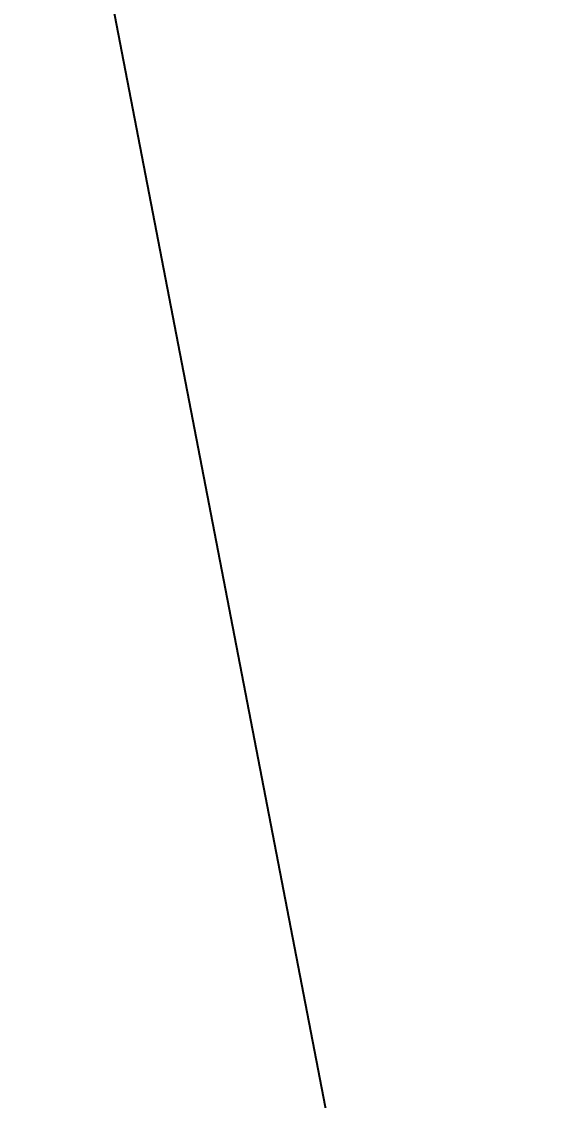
# Model space of a CAD drawing. Extents: x 650600 to 666820, y -4460 to 7020.
# Drawn here: x 659977.331 to 659978.256, y -413.031 to -411.104 of the extents above; entities that cross this region are included whole.
import ezdxf

# ---------------------------------------------------------------- set-up
doc = ezdxf.new("R2010")
doc.units = 0
doc.header["$LTSCALE"] = 200
doc.header["$MEASUREMENT"] = 0
doc.layers.get('0').update_dxf_attribs({"linetype": 'CONTINUOUS'})
doc.layers.add('LINEE_PIASTRE', color=2, linetype='CONTINUOUS')
doc.layers.add('QT_MPR', color=7, linetype='CONTINUOUS')
doc.styles.add('RS', font='ROMANS8.shx', dxfattribs={"width": 0.7})
doc.dimstyles.new('TRATTO', dxfattribs={"dimscale": 0, "dimtxt": 60, "dimasz": 40, "dimexe": 0, "dimexo": 0, "dimgap": 5, "dimtad": 1, "dimrnd": 0.5, "dimdsep": 46, "dimtxsty": 'RS', "dimblk1": 'OBLIQUE', "dimblk2": 'OBLIQUE', "dimsah": 1, "dimcen": 0.09, "dimclrd": 2, "dimclre": 2, "dimclrt": 7, "dimadec": 0, "dimazin": 0, "dimtfac": 1, "dimtix": 1, "dimtmove": 2, "dimatfit": 3, "dimfxl": 1, "dimtolj": 1, "dimtzin": 0, "dimarcsym": 0})

# ---------------------------------------------------------------- blocks, each defined once
blk = doc.blocks.new('_OBLIQUE')
at = {"color": 0, "linetype": 'ByBlock'}
blk.add_line((-0.5, -0.5), (0.5, 0.5), dxfattribs=at)
blk = doc.blocks.new('*D64')
at = {"layer": 'QT_MPR', "color": 2, "lineweight": -2, "transparency": 16777216}
for p, q in [((659901.0006, -384.0956), (660858.3705, -199.4678)), ((660858.3705, -199.4678), (660939.7952, -621.6881)), ((659982.4253, -806.316), (660939.7952, -621.6881))]:
    blk.add_line(p, q, dxfattribs=at)
at = {"layer": 'QT_MPR', "color": 2, "lineweight": -2, "transparency": 16777216, "xscale": 40, "yscale": 40, "zscale": 40}
for p, rotation in [((660858.3705, -199.4678), 100.9154326102433), ((660939.7952, -621.6881), 280.9154326102433)]:
    blk.add_blockref('_OBLIQUE', p, dxfattribs=dict(at, rotation=rotation))
at = {"layer": 'QT_MPR', "color": 7, "transparency": 16777216, "insert": (660868.5003, -436.8284), "char_height": 60, "attachment_point": 5, "rotation": 100.9154, "style": 'RS'}
blk.add_mtext('\\A1;430', dxfattribs=at)

msp = doc.modelspace()

# ---------------------------------------------------------------- linework, layer by layer
at = {"layer": 'LINEE_PIASTRE'}
msp.add_line((660051.1589, -793.0608), (659905.3517, -36.9918), dxfattribs=at)

# ---------------------------------------------------------------- dimensions: what is measured, and where the dimension line sits
at = {"layer": 'QT_MPR'}
dim = msp.add_linear_dim(base=(660939.7952, -621.6881), p1=(659901.0006, -384.0956), p2=(659982.4253, -806.316), angle=100.9154, dimstyle='TRATTO', override={"dimscale": 1}, dxfattribs=at)
dim.commit()
dim.dimension.update_dxf_attribs({"geometry": '*D64', "text_midpoint": (660868.5003, -436.8284), "dimtype": 128})

doc.saveas('drawing.dxf')
